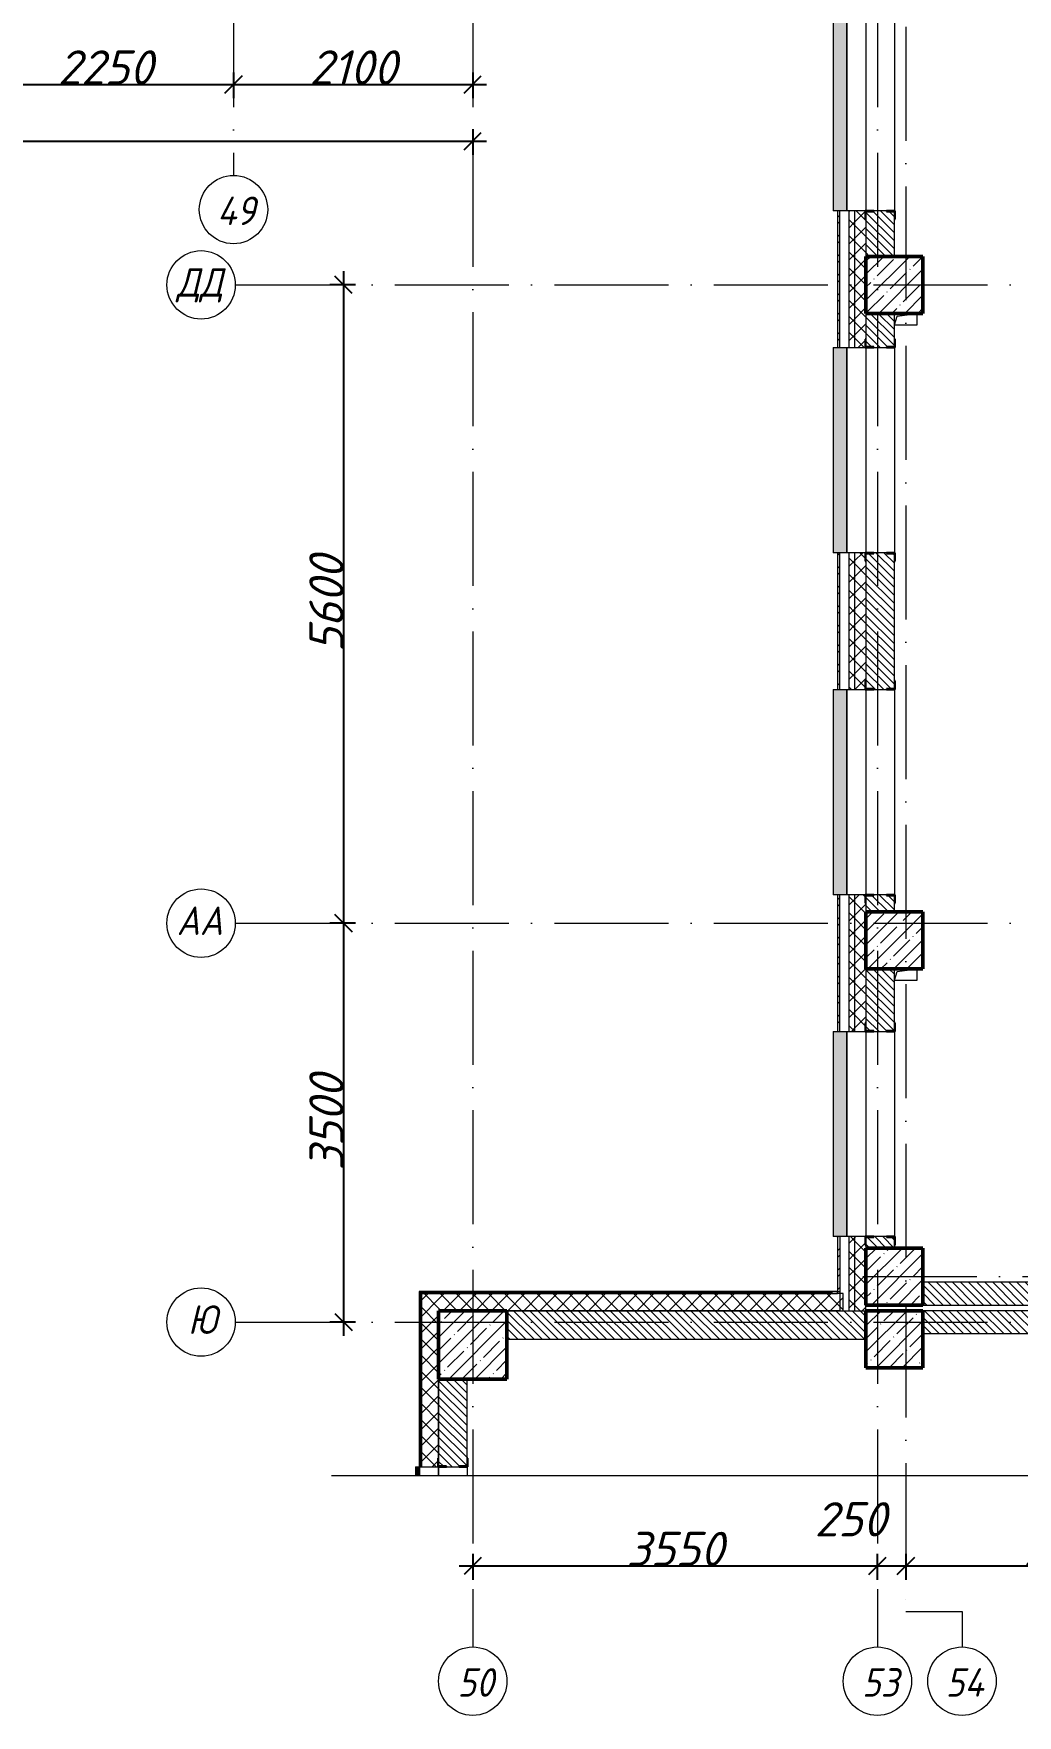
# Model space of a CAD drawing. Header units: millimetres. Extents: x -537608 to 253996, y -217170 to 186033.
# Drawn here: x -117452 to -108819, y -5995 to 8759 of the extents above; entities that cross this region are included whole.
import ezdxf

# ---------------------------------------------------------------- set-up
doc = ezdxf.new("R2010")
doc.units = ezdxf.units.MM
doc.linetypes.add('50_200_ШТРИХ_1Т_ш5_п1_п1_', pattern=[1400, 1000, -200, 0, -200])
for name, color, linetype, lineweight in [('A-____-____-DIMS', 7, 'Continuous', 9), ('A-DETL-GENF-OTLN', 7, 'Continuous', 9), ('A-GENM-____-MCUT', 7, 'Continuous', 25), ('A-GENM-____-OTLN', 7, 'Continuous', 9), ('A-GENM-____-OTLN-1', 7, 'Continuous', 25), ('A-GLAZ-____-OTLN', 7, 'Continuous', 9), ('A-WALL-____-MCUT', 7, 'Continuous', 13), ('A-WALL-____-MCUT-1', 7, 'Continuous', 9), ('A-WALL-____-OTLN', 7, 'Continuous', 9), ('A-WALL-____-PATT-1', 7, 'Continuous', 9), ('A-WALL-FNSH-MCUT-1', 7, 'Continuous', 9), ('S-COLS-____-MCUT', 7, 'Continuous', 50), ('S-COLS-____-OTLN', 7, 'Continuous', 9), ('S-GRID-____-IDEN', 7, 'Continuous', 9), ('S-GRID-____-OTLN', 7, 'Continuous', 9), ('S-GRID-____-OTLN-1', 7, '50_200_ШТРИХ_1Т_ш5_п1_п1_', 9)]:
    doc.layers.add(name, color=color, linetype=linetype, lineweight=lineweight)
doc.layers.add('A-GLAZ-____-OTLN-1', color=7, linetype='Continuous', lineweight=9, true_color=0xc0c0c0)
doc.styles.add('ISOCPEUR_I', font='isocpeui.ttf', dxfattribs={"height": 300})
doc.styles.add('ISOCPEUR_I_9', font='isocpeui.ttf', dxfattribs={"width": 0.9, "height": 250})
doc.dimstyles.new('ISO-2_5_0_9К_БОЛЬШОЙ_ОСИ', dxfattribs={"dimscale": 304.8, "dimtxt": 248.995294, "dimasz": 0.492126, "dimexe": 0.393701, "dimexo": 0, "dimgap": 0, "dimtad": 1, "dimdec": 0, "dimzin": 0, "dimdsep": 46, "dimtxsty": 'ISOCPEUR_I', "dimblk1": 'OBLIQUE', "dimblk2": 'OBLIQUE', "dimsah": 1, "dimcen": 0.09, "dimdle": 0.393701, "dimazin": 0, "dimtfac": 1, "dimtdec": 4, "dimtix": 1, "dimtmove": 0, "dimatfit": 3, "dimfxl": 1, "dimtvp": 1, "dimtolj": 1, "dimtzin": 0, "dimarcsym": 2})
doc.dimstyles.new('ISO-2_5_0_9К_БОЛЬШОЙ_ОСИ_1', dxfattribs={"dimscale": 304.8, "dimtxt": 248.995294, "dimasz": 0.492126, "dimexe": 0.393701, "dimexo": 0, "dimgap": 0, "dimtad": 1, "dimdec": 0, "dimzin": 0, "dimdsep": 46, "dimtxsty": 'ISOCPEUR_I', "dimblk1": 'OBLIQUE', "dimblk2": 'OBLIQUE', "dimsah": 1, "dimcen": 0.09, "dimdle": 0.393701, "dimazin": 0, "dimtfac": 1, "dimtdec": 4, "dimtix": 1, "dimtmove": 1, "dimatfit": 3, "dimfxl": 1, "dimtvp": 1, "dimtolj": 1, "dimtzin": 0, "dimarcsym": 2})
pattern_1 = [(135, (-184647.673, -45376.493), (-35.35534, -35.35534), [])]
pattern_2 = [(45, (-184647.67, -45376.49), (-70.71068, 70.71068), []), (135, (-184647.67, -45376.49), (-70.71068, -70.71068), [])]

# ---------------------------------------------------------------- blocks, each defined once
blk = doc.blocks.new('BSC_Колонна _Прямоугольная - 600х600-25984397-АР1_План отверстий 2 этажа в осях 1-64_Ю-ЯЯ')
at = {"layer": 'S-COLS-____-OTLN'}
h = blk.add_hatch(dxfattribs=at)
h.set_pattern_fill('FP_41', color=256, style=0, pattern_type=2)
h.set_pattern_definition([(45, (-71050, -42631.04), (-114.04925, 114.04925), []), (45, (-70935.95, -42631.04), (-114.04925, 114.04925), [201.613, -40.323, 3.353, -36.97])])
h.paths.add_polyline_path([(-300, -300), (300, -300), (300, 300), (-300, 300)], flags=0)
at = {"layer": 'S-COLS-____-MCUT'}
for p, q in [((300, 300), (-300, 300)), ((-300, 300), (-300, -300)), ((300, -300), (300, 300)), ((-300, -300), (300, -300))]:
    blk.add_line(p, q, dxfattribs=at)
blk = doc.blocks.new('BSC_Колонна _Прямоугольная - 500х500-V38-АР1_План отверстий 2 этажа в осях 1-64_Ю-ЯЯ')
at = {"layer": 'S-COLS-____-OTLN'}
h = blk.add_hatch(dxfattribs=at)
h.set_pattern_fill('FP_48', color=256, style=0, pattern_type=2)
h.set_pattern_definition([(315, (-51931.04, 74750), (114.04925, 114.04925), []), (315, (-51931.04, 74635.95), (114.04925, 114.04925), [201.613, -40.323, 3.353, -36.97])])
h.paths.add_polyline_path([(-250, 250), (-250, -250), (250, -250), (250, 250)], flags=0)
at = {"layer": 'S-COLS-____-MCUT'}
for p, q in [((250, 250), (-250, 250)), ((-250, 250), (-250, -250)), ((250, -250), (250, 250)), ((-250, -250), (250, -250))]:
    blk.add_line(p, q, dxfattribs=at)
blk = doc.blocks.new('BSC_Колонна _Прямоугольная - 500х500-V55-АР1_План отверстий 2 этажа в осях 1-64_Ю-ЯЯ')
at = {"layer": 'S-COLS-____-OTLN'}
h = blk.add_hatch(dxfattribs=at)
h.set_pattern_fill('FP_65', color=256, style=0, pattern_type=2)
h.set_pattern_definition([(45, (-74750, -43231.04), (-114.04925, 114.04925), []), (45, (-74635.95, -43231.04), (-114.04925, 114.04925), [201.613, -40.323, 3.353, -36.97])])
h.paths.add_polyline_path([(-250, -250), (250, -250), (250, 250), (-250, 250)], flags=0)
at = {"layer": 'S-COLS-____-MCUT'}
for p, q in [((250, 250), (-250, 250)), ((-250, 250), (-250, -250)), ((250, -250), (250, 250)), ((-250, -250), (250, -250))]:
    blk.add_line(p, q, dxfattribs=at)
blk = doc.blocks.new('BSC_Колонна _Прямоугольная - 500х500-V113-АР1_План отверстий 2 этажа в осях 1-64_Ю-ЯЯ')
at = {"layer": 'S-COLS-____-OTLN'}
h = blk.add_hatch(dxfattribs=at)
h.set_pattern_fill('FP_126', color=256, style=0, pattern_type=2)
h.set_pattern_definition([(315, (-46181.04, 74750), (114.04925, 114.04925), []), (315, (-46181.04, 74635.95), (114.04925, 114.04925), [201.613, -40.323, 3.353, -36.97])])
h.paths.add_polyline_path([(-250, 250), (-250, -250), (250, -250), (250, 250)], flags=0)
at = {"layer": 'S-COLS-____-MCUT'}
for p, q in [((250, 250), (-250, 250)), ((-250, 250), (-250, -250)), ((250, -250), (250, 250)), ((-250, -250), (250, -250))]:
    blk.add_line(p, q, dxfattribs=at)
blk = doc.blocks.new('BSC_Колонна _Прямоугольная - 500х500-V120-АР1_План отверстий 2 этажа в осях 1-64_Ю-ЯЯ')
at = {"layer": 'S-COLS-____-OTLN'}
h = blk.add_hatch(dxfattribs=at)
h.set_pattern_fill('FP_133', color=256, style=0, pattern_type=2)
h.set_pattern_definition([(45, (-74750, -42681.04), (-114.04925, 114.04925), []), (45, (-74635.95, -42681.04), (-114.04925, 114.04925), [201.613, -40.323, 3.353, -36.97])])
h.paths.add_polyline_path([(-250, -250), (250, -250), (250, 250), (-250, 250), (-250, 14)], flags=0)
at = {"layer": 'S-COLS-____-MCUT'}
for p, q in [((250, 250), (-250, 250)), ((-250, 250), (-250, -250)), ((250, -250), (250, 250)), ((-250, -250), (250, -250))]:
    blk.add_line(p, q, dxfattribs=at)
blk = doc.blocks.new('Фахверк_СКБ_Уголок - 250_2700-27497298-АР1_План отверстий 2 этажа в осях 1-64_Ю-ЯЯ')
at = {"layer": 'A-GENM-____-MCUT'}
for p, q in [((200, 181), (125, 181)), ((125, 181), (125, 106)), ((131, 106), (131, 175)), ((131, 175), (200, 175)), ((200, 175), (200, 181)), ((125, 106), (131, 106)), ((131, -6), (125, -6)), ((125, -6), (125, -81)), ((125, -81), (200, -81)), ((131, -75), (131, -6)), ((200, -75), (131, -75)), ((200, -81), (200, -75))]:
    blk.add_line(p, q, dxfattribs=at)
blk = doc.blocks.new('Фахверк_СКБ_Уголок - 250_2700_1-27501432-АР1_План отверстий 2 этажа в осях 1-64_Ю-ЯЯ')
at = {"layer": 'A-GENM-____-MCUT'}
for p, q in [((200, 181), (125, 181)), ((125, 181), (125, 106)), ((131, 106), (131, 175)), ((131, 175), (200, 175)), ((200, 175), (200, 181)), ((125, 106), (131, 106)), ((131, -6), (125, -6)), ((125, -6), (125, -81)), ((125, -81), (200, -81)), ((131, -75), (131, -6)), ((200, -75), (131, -75)), ((200, -81), (200, -75))]:
    blk.add_line(p, q, dxfattribs=at)
blk = doc.blocks.new('AR_Отверстие прямоугольное _в плите_ - AR_Отверстие прямоугольное _в плите_-V164-АР1_План отверстий 2 этажа в осях 1-64_Ю-ЯЯ')
at = {"layer": 'A-GENM-____-OTLN'}
for p, q in [((-100, -50), (-75, 25)), ((-75, 25), (100, 50)), ((100, -50), (100, 50)), ((-100, -50), (100, -50))]:
    blk.add_line(p, q, dxfattribs=at)
blk = doc.blocks.new('Отлив_СКБ - Отлив витража_120_НВФ-31885689-АР1_План отверстий 2 этажа в осях 1-64_Ю-ЯЯ')
at = {"layer": 'A-GLAZ-____-OTLN-1'}
for points in [[(1800, 2), (1800, 120), (0, 120), (0, 2), (737, 2)], [(1800, 0), (1800, 2), (0, 2), (0, 0), (737, 0)]]:
    blk.add_hatch(color=256, dxfattribs=at).paths.add_polyline_path(points, flags=0)
at = {"layer": 'A-GLAZ-____-OTLN'}
for p, q in [((0, 83), (0, 120)), ((1800, 120), (0, 120)), ((0, 2), (1800, 2)), ((1800, 120), (1800, 83)), ((1800, 0), (0, 0))]:
    blk.add_line(p, q, dxfattribs=at)
blk = doc.blocks.new('Отлив_СКБ - Отлив витража_СФТК-31883956-АР1_План отверстий 2 этажа в осях 1-64_Ю-ЯЯ')
at = {"layer": 'A-GLAZ-____-OTLN-1'}
for points in [[(1620, 3), (1620, 2), (1700, 3), (1700, 37), (1620, 37)], [(1620, 0), (1700, 0), (1700, 2), (1620, 2)]]:
    blk.add_hatch(color=256, dxfattribs=at).paths.add_polyline_path(points, flags=0)
at = {"layer": 'A-GLAZ-____-OTLN'}
for p, q in [((1700, 37), (1620, 37)), ((1620, 2), (1700, 2)), ((1700, 37), (1700, 3)), ((1700, 0), (1620, 0))]:
    blk.add_line(p, q, dxfattribs=at)
blk = doc.blocks.new('Стены 10 - Стены 4-31628020-АР1_План отверстий 2 этажа в осях 1-64_Ю-ЯЯ')
at = {"layer": 'A-WALL-____-MCUT'}
for p, q in [((23850, 9731), (23800, 9731)), ((23800, 9731), (23800, 9711)), ((23800, 9711), (23850, 9711)), ((23850, 9711), (23850, 9731))]:
    blk.add_line(p, q, dxfattribs=at)
blk = doc.blocks.new('DET_L_Линия разрыва - М100-27489994-АР1_План отверстий 2 этажа в осях 1-64_Ю-ЯЯ')
at = {"layer": 'A-DETL-GENF-OTLN'}
blk.add_line((15850, 0), (0, 0), dxfattribs=at)
blk = doc.blocks.new('Ось сетки - Круг_Ø6_00__ISO-2_5_0_9K_-25732049-АР1_План отверстий 2 этажа в осях 1-64_Ю-ЯЯ')
at = {"layer": 'S-GRID-____-IDEN'}
blk.add_circle((0, 0), 3, dxfattribs=at)
blk = doc.blocks.new('_Oblique')
at = {"color": 0, "linetype": 'ByBlock', "lineweight": -2}
blk.add_line((-0.5, -0.5), (0.5, 0.5), dxfattribs=at)
blk = doc.blocks.new('*D2237')
at = {"layer": 'A-____-____-DIMS', "color": 0, "lineweight": -2, "transparency": 16777216}
for p, q in [((-117948, 8418), (-117948, 8192)), ((-115698, 8418), (-115698, 8192)), ((-118068, 8312), (-115578, 8312))]:
    blk.add_line(p, q, dxfattribs=at)
at = {"layer": 'Defpoints', "color": 0, "transparency": 16777216}
for p in [(-117948, 8418), (-115698, 8418), (-115698, 8312)]:
    blk.add_point(p, dxfattribs=at)
at = {"layer": 'A-____-____-DIMS', "color": 0, "lineweight": -2, "transparency": 16777216, "xscale": 150, "yscale": 150, "zscale": 150, "rotation": 180}
blk.add_blockref('_Oblique', (-117948, 8312), dxfattribs=at)
at = {"layer": 'A-____-____-DIMS', "color": 0, "lineweight": -2, "transparency": 16777216, "xscale": 150, "yscale": 150, "zscale": 150}
blk.add_blockref('_Oblique', (-115698, 8312), dxfattribs=at)
at = {"layer": 'A-____-____-DIMS', "color": 0, "transparency": 16777216, "insert": (-116823, 8462), "char_height": 300, "width": 758.48, "attachment_point": 5, "style": 'ISOCPEUR_I'}
blk.add_mtext('\\A1;2250', dxfattribs=at)
blk = doc.blocks.new('*D2238')
at = {"layer": 'A-____-____-DIMS', "color": 0, "lineweight": -2, "transparency": 16777216}
for p, q in [((-115698, 8418), (-115698, 8192)), ((-113598, 8418), (-113598, 8192)), ((-115818, 8312), (-113478, 8312))]:
    blk.add_line(p, q, dxfattribs=at)
at = {"layer": 'Defpoints', "color": 0, "transparency": 16777216}
for p in [(-115698, 8418), (-113598, 8418), (-113598, 8312)]:
    blk.add_point(p, dxfattribs=at)
at = {"layer": 'A-____-____-DIMS', "color": 0, "lineweight": -2, "transparency": 16777216, "xscale": 150, "yscale": 150, "zscale": 150, "rotation": 180}
blk.add_blockref('_Oblique', (-115698, 8312), dxfattribs=at)
at = {"layer": 'A-____-____-DIMS', "color": 0, "lineweight": -2, "transparency": 16777216, "xscale": 150, "yscale": 150, "zscale": 150}
blk.add_blockref('_Oblique', (-113598, 8312), dxfattribs=at)
at = {"layer": 'A-____-____-DIMS', "color": 0, "transparency": 16777216, "insert": (-114648, 8462), "char_height": 300, "width": 701.02, "attachment_point": 5, "style": 'ISOCPEUR_I'}
blk.add_mtext('\\A1;2100', dxfattribs=at)
blk = doc.blocks.new('*D2215')
at = {"layer": 'A-____-____-DIMS', "color": 0, "lineweight": -2, "transparency": 16777216}
for p, q in [((-186998, 7921), (-186998, 7695)), ((-113598, 7921), (-113598, 7695)), ((-187118, 7815), (-113478, 7815))]:
    blk.add_line(p, q, dxfattribs=at)
at = {"layer": 'Defpoints', "color": 0, "transparency": 16777216}
for p in [(-186998, 7921), (-113598, 7921), (-113598, 7815)]:
    blk.add_point(p, dxfattribs=at)
at = {"layer": 'A-____-____-DIMS', "color": 0, "lineweight": -2, "transparency": 16777216, "xscale": 150, "yscale": 150, "zscale": 150, "rotation": 180}
blk.add_blockref('_Oblique', (-186998, 7815), dxfattribs=at)
at = {"layer": 'A-____-____-DIMS', "color": 0, "lineweight": -2, "transparency": 16777216, "xscale": 150, "yscale": 150, "zscale": 150}
blk.add_blockref('_Oblique', (-113598, 7815), dxfattribs=at)
at = {"layer": 'A-____-____-DIMS', "color": 0, "transparency": 16777216, "insert": (-150298, 7967), "char_height": 300, "width": 971.08, "attachment_point": 5, "style": 'ISOCPEUR_I'}
blk.add_mtext('\\A1;73400', dxfattribs=at)
blk = doc.blocks.new('*D2307')
at = {"layer": 'A-____-____-DIMS', "color": 0, "lineweight": -2, "transparency": 16777216}
for p, q in [((-114732, 6675), (-114732, 835)), ((-114626, 6555), (-114852, 6555)), ((-114626, 955), (-114852, 955))]:
    blk.add_line(p, q, dxfattribs=at)
at = {"layer": 'Defpoints', "color": 0, "transparency": 16777216}
for p in [(-114626, 6555), (-114732, 955), (-114626, 955)]:
    blk.add_point(p, dxfattribs=at)
at = {"layer": 'A-____-____-DIMS', "color": 0, "lineweight": -2, "transparency": 16777216, "xscale": 150, "yscale": 150, "zscale": 150}
for p, rotation in [((-114732, 6555), 90), ((-114732, 955), 270)]:
    blk.add_blockref('_Oblique', p, dxfattribs=dict(at, rotation=rotation))
at = {"layer": 'A-____-____-DIMS', "color": 0, "transparency": 16777216, "insert": (-114882, 3755), "char_height": 300, "width": 758.48, "attachment_point": 5, "rotation": 90, "style": 'ISOCPEUR_I'}
blk.add_mtext('\\A1;5600', dxfattribs=at)
blk = doc.blocks.new('*D2308')
at = {"layer": 'A-____-____-DIMS', "color": 0, "lineweight": -2, "transparency": 16777216}
for p, q in [((-114732, 1075), (-114732, -2665)), ((-114626, 955), (-114852, 955)), ((-114626, -2545), (-114852, -2545))]:
    blk.add_line(p, q, dxfattribs=at)
at = {"layer": 'Defpoints', "color": 0, "transparency": 16777216}
for p in [(-114626, 955), (-114732, -2545), (-114626, -2545)]:
    blk.add_point(p, dxfattribs=at)
at = {"layer": 'A-____-____-DIMS', "color": 0, "lineweight": -2, "transparency": 16777216, "xscale": 150, "yscale": 150, "zscale": 150}
for p, rotation in [((-114732, 955), 90), ((-114732, -2545), 270)]:
    blk.add_blockref('_Oblique', p, dxfattribs=dict(at, rotation=rotation))
at = {"layer": 'A-____-____-DIMS', "color": 0, "transparency": 16777216, "insert": (-114882, -795), "char_height": 300, "width": 758.48, "attachment_point": 5, "rotation": 90, "style": 'ISOCPEUR_I'}
blk.add_mtext('\\A1;3500', dxfattribs=at)
blk = doc.blocks.new('*D2309')
at = {"layer": 'A-____-____-DIMS', "color": 0, "lineweight": -2, "transparency": 16777216}
for p, q in [((-113718, -4685), (-109928, -4685)), ((-113598, -4579), (-113598, -4805)), ((-110048, -4579), (-110048, -4805))]:
    blk.add_line(p, q, dxfattribs=at)
at = {"layer": 'Defpoints', "color": 0, "transparency": 16777216}
for p in [(-113598, -4579), (-110048, -4579), (-110048, -4685)]:
    blk.add_point(p, dxfattribs=at)
at = {"layer": 'A-____-____-DIMS', "color": 0, "lineweight": -2, "transparency": 16777216, "xscale": 150, "yscale": 150, "zscale": 150, "rotation": 180}
blk.add_blockref('_Oblique', (-113598, -4685), dxfattribs=at)
at = {"layer": 'A-____-____-DIMS', "color": 0, "lineweight": -2, "transparency": 16777216, "xscale": 150, "yscale": 150, "zscale": 150}
blk.add_blockref('_Oblique', (-110048, -4685), dxfattribs=at)
at = {"layer": 'A-____-____-DIMS', "color": 0, "transparency": 16777216, "insert": (-111823, -4535), "char_height": 300, "width": 758.48, "attachment_point": 5, "style": 'ISOCPEUR_I'}
blk.add_mtext('\\A1;3550', dxfattribs=at)
blk = doc.blocks.new('*D2310')
at = {"layer": 'A-____-____-DIMS', "color": 0, "lineweight": -2, "transparency": 16777216}
for p, q in [((-110168, -4685), (-109678, -4685)), ((-110048, -4579), (-110048, -4805)), ((-109798, -4579), (-109798, -4805))]:
    blk.add_line(p, q, dxfattribs=at)
at = {"layer": 'Defpoints', "color": 0, "transparency": 16777216}
for p in [(-110048, -4579), (-109798, -4579), (-109798, -4685)]:
    blk.add_point(p, dxfattribs=at)
at = {"layer": 'A-____-____-DIMS', "color": 0, "lineweight": -2, "transparency": 16777216, "xscale": 150, "yscale": 150, "zscale": 150, "rotation": 180}
blk.add_blockref('_Oblique', (-110048, -4685), dxfattribs=at)
at = {"layer": 'A-____-____-DIMS', "color": 0, "lineweight": -2, "transparency": 16777216, "xscale": 150, "yscale": 150, "zscale": 150}
blk.add_blockref('_Oblique', (-109798, -4685), dxfattribs=at)
at = {"layer": 'A-____-____-DIMS', "color": 0, "transparency": 16777216, "insert": (-110598, -4125), "char_height": 300, "width": 568.86, "attachment_point": 1, "line_spacing_factor": 1.149209, "style": 'ISOCPEUR_I'}
blk.add_mtext('\\A1;250', dxfattribs=at)
blk = doc.blocks.new('*D2311')
at = {"layer": 'A-____-____-DIMS', "color": 0, "lineweight": -2, "transparency": 16777216}
for p, q in [((-109918, -4685), (-106778, -4685)), ((-109798, -4579), (-109798, -4805)), ((-106898, -4579), (-106898, -4805))]:
    blk.add_line(p, q, dxfattribs=at)
at = {"layer": 'Defpoints', "color": 0, "transparency": 16777216}
for p in [(-109798, -4579), (-106898, -4579), (-106898, -4685)]:
    blk.add_point(p, dxfattribs=at)
at = {"layer": 'A-____-____-DIMS', "color": 0, "lineweight": -2, "transparency": 16777216, "xscale": 150, "yscale": 150, "zscale": 150, "rotation": 180}
blk.add_blockref('_Oblique', (-109798, -4685), dxfattribs=at)
at = {"layer": 'A-____-____-DIMS', "color": 0, "lineweight": -2, "transparency": 16777216, "xscale": 150, "yscale": 150, "zscale": 150}
blk.add_blockref('_Oblique', (-106898, -4685), dxfattribs=at)
at = {"layer": 'A-____-____-DIMS', "color": 0, "transparency": 16777216, "insert": (-108348, -4535), "char_height": 300, "width": 758.48, "attachment_point": 5, "style": 'ISOCPEUR_I'}
blk.add_mtext('\\A1;2900', dxfattribs=at)

msp = doc.modelspace()

# ---------------------------------------------------------------- hatches: boundary and pattern name
at = {"layer": 'A-WALL-____-PATT-1'}
h = msp.add_hatch(dxfattribs=at)
h.set_pattern_fill('FP_1', color=256, style=0, pattern_type=2)
h.set_pattern_definition(pattern_2)
h.paths.add_polyline_path([(-110247.6725, -2445.4515), (-110247.6725, -1795.4515), (-110297.6725, -1795.4515), (-110297.6725, -2445.4515)], flags=0)
h.paths.add_polyline_path([(-110297.6725, 4.5485), (-110247.6725, 4.5485), (-110247.6725, 1204.5485), (-110297.6725, 1204.5485), (-110297.6725, 547.2119)], flags=0)
h.paths.add_polyline_path([(-110247.6725, 3004.5485), (-110247.6725, 4204.5485), (-110297.6725, 4204.5485), (-110297.6725, 3004.5485)], flags=0)
h.paths.add_polyline_path([(-110247.6725, 6004.5485), (-110247.6725, 7204.5485), (-110297.6725, 7204.5485), (-110297.6725, 6004.5485)], flags=0)
h.paths.add_polyline_path([(-110247.6725, 9004.5485), (-110247.6725, 9804.5485), (-110297.6725, 9804.5485), (-110297.6725, 9004.5485)], flags=0)
h = msp.add_hatch(dxfattribs=at)
h.set_pattern_fill('FP_1', color=256, style=0, pattern_type=2)
h.set_pattern_definition(pattern_2)
h.paths.add_polyline_path([(-110247.6725, -2445.4515), (-110147.6725, -2445.4515), (-110147.6725, -1870.4515), (-110153.6725, -1870.4515), (-110153.6725, -1795.4515), (-110247.6725, -1795.4515), (-110247.6725, -2395.4515)], flags=0)
h.paths.add_polyline_path([(-110247.6725, 4.5485), (-110153.6725, 4.5485), (-110153.6725, 79.5485), (-110147.6725, 79.5485), (-110147.6725, 1129.5485), (-110153.6725, 1129.5485), (-110153.6725, 1204.5485), (-110247.6725, 1204.5485), (-110247.6725, 79.5485)], flags=0)
h.paths.add_polyline_path([(-110153.6725, 3004.5485), (-110153.6725, 3079.5485), (-110147.6725, 3079.5485), (-110147.6725, 4129.5485), (-110153.6725, 4129.5485), (-110153.6725, 4204.5485), (-110247.6725, 4204.5485), (-110247.6725, 3004.5485)], flags=0)
h.paths.add_polyline_path([(-110153.6725, 6004.5485), (-110153.6725, 6079.5485), (-110147.6725, 6079.5485), (-110147.6725, 7129.5485), (-110153.6725, 7129.5485), (-110153.6725, 7204.5485), (-110247.6725, 7204.5485), (-110247.6725, 6004.5485)], flags=0)
h.paths.add_polyline_path([(-110247.6725, 9004.5485), (-110153.6725, 9004.5485), (-110153.6725, 9079.5485), (-110147.6725, 9079.5485), (-110147.6725, 9804.5485), (-110247.6725, 9804.5485), (-110247.6725, 9079.5485)], flags=0)
h = msp.add_hatch(dxfattribs=at)
h.set_pattern_fill('FP_3', color=256, style=0, pattern_type=2)
h.set_pattern_definition([(45, (-184647.67, -45376.49), (-85.53659, 85.53659), []), (45, (-184590.65, -45376.49), (-85.53659, 85.53659), [])])
h.paths.add_polyline_path([(-110397.6725, -2275.4515), (-110377.6725, -2275.4515), (-110377.6725, -1795.4515), (-110397.6725, -1795.4515), (-110397.6725, -1874.4066)], flags=0)
h.paths.add_polyline_path([(-110397.6725, 4.5485), (-110377.6725, 4.5485), (-110377.6725, 1204.5485), (-110397.6725, 1204.5485), (-110397.6725, 547.2119)], flags=0)
h.paths.add_polyline_path([(-110397.6725, 3004.5485), (-110377.6725, 3004.5485), (-110377.6725, 4204.5485), (-110397.6725, 4204.5485), (-110397.6725, 3776.0366)], flags=0)
h.paths.add_polyline_path([(-110397.6725, 6004.5485), (-110377.6725, 6004.5485), (-110377.6725, 7204.5485), (-110397.6725, 7204.5485), (-110397.6725, 6197.6551)], flags=0)
h.paths.add_polyline_path([(-110377.6725, 9004.5485), (-110377.6725, 9564.5485), (-110397.6725, 9564.5485), (-110397.6725, 9004.5485)], flags=0)
h = msp.add_hatch(dxfattribs=at)
h.set_pattern_fill('FP_6', color=256, style=0, pattern_type=2)
h.set_pattern_definition(pattern_1)
h.paths.add_polyline_path([(-109897.6725, 6804.5485), (-109897.6725, 7198.5485), (-109966.6725, 7198.5485), (-109966.6725, 7204.5485), (-110078.6725, 7204.5485), (-110078.6725, 7198.5485), (-110147.6725, 7198.5485), (-110147.6725, 6804.5485)], flags=0)
h.paths.add_polyline_path([(-110078.6725, 9004.5485), (-109966.6725, 9004.5485), (-109966.6725, 9010.5485), (-109897.6725, 9010.5485), (-109897.6725, 9254.5485), (-110147.6725, 9254.5485), (-110147.6725, 9010.5485), (-110078.6725, 9010.5485)], flags=0)
h = msp.add_hatch(dxfattribs=at)
h.set_pattern_fill('FP_6', color=256, style=0, pattern_type=2)
h.set_pattern_definition(pattern_1)
h.paths.add_polyline_path([(-109966.6725, 1054.5485), (-109897.6725, 1054.5485), (-109897.6725, 1198.5485), (-109966.6725, 1198.5485), (-109966.6725, 1204.5485), (-110078.6725, 1204.5485), (-110078.6725, 1198.5485), (-110147.6725, 1198.5485), (-110147.6725, 1054.5485), (-110078.6725, 1054.5485)], flags=0)
h.paths.add_polyline_path([(-109966.6725, 3004.5485), (-109966.6725, 3010.5485), (-109897.6725, 3010.5485), (-109897.6725, 4198.5485), (-109966.6725, 4198.5485), (-109966.6725, 4204.5485), (-110078.6725, 4204.5485), (-110078.6725, 4198.5485), (-110147.6725, 4198.5485), (-110147.6725, 3010.5485), (-110078.6725, 3010.5485), (-110078.6725, 3004.5485)], flags=0)
h.paths.add_polyline_path([(-109966.6725, 6004.5485), (-109966.6725, 6010.5485), (-109897.6725, 6010.5485), (-109897.6725, 6304.5485), (-110147.6725, 6304.5485), (-110147.6725, 6010.5485), (-110078.6725, 6010.5485), (-110078.6725, 6004.5485)], flags=0)
h = msp.add_hatch(dxfattribs=at)
h.set_pattern_fill('FP_6', color=256, style=0, pattern_type=2)
h.set_pattern_definition(pattern_1)
h.paths.add_polyline_path([(-109897.6725, -1895.4515), (-109897.6725, -1801.4515), (-109966.6725, -1801.4515), (-109966.6725, -1795.4515), (-110078.6725, -1795.4515), (-110078.6725, -1801.4515), (-110147.6725, -1801.4515), (-110147.6725, -1895.4515)], flags=0)
h.paths.add_polyline_path([(-109966.6725, 4.5485), (-109966.6725, 10.5485), (-109897.6725, 10.5485), (-109897.6725, 554.5485), (-110147.6725, 554.5485), (-110147.6725, 10.5485), (-110078.6725, 10.5485), (-110078.6725, 4.5485)], flags=0)
h = msp.add_hatch(dxfattribs=at)
h.set_pattern_fill('FP_6', color=256, style=0, pattern_type=2)
h.set_pattern_definition(pattern_1)
h.paths.add_polyline_path([(-107147.6725, -2395.4515), (-107147.6725, -2195.4515), (-109647.6725, -2195.4515), (-109647.6725, -2395.4515), (-108660.3249, -2395.4515)], flags=0)
h = msp.add_hatch(dxfattribs=at)
h.set_pattern_fill('FP_1', color=256, style=0, pattern_type=2)
h.set_pattern_definition(pattern_2)
h.paths.add_polyline_path([(-113962.8269, -3815.4515), (-113903.6725, -3815.4515), (-113903.6725, -3740.4515), (-113897.6725, -3740.4515), (-113897.6725, -2295.4515), (-114047.6725, -2295.4515), (-114047.6725, -3815.4515)], flags=0)
h = msp.add_hatch(dxfattribs=at)
h.set_pattern_fill('FP_1', color=256, style=0, pattern_type=2)
h.set_pattern_definition(pattern_2)
h.paths.add_polyline_path([(-110347.6725, -2445.4515), (-110347.6725, -2295.4515), (-113897.6725, -2295.4515), (-113897.6725, -2445.4515), (-110427.8256, -2445.4515)], flags=0)
h = msp.add_hatch(dxfattribs=at)
h.set_pattern_fill('FP_6', color=256, style=0, pattern_type=2)
h.set_pattern_definition(pattern_1)
h.paths.add_polyline_path([(-110427.8256, -2695.4515), (-110147.6725, -2695.4515), (-110147.6725, -2445.4515), (-113297.6725, -2445.4515), (-113297.6725, -2695.4515)], flags=0)
h = msp.add_hatch(dxfattribs=at)
h.set_pattern_fill('FP_6', color=256, style=0, pattern_type=2)
h.set_pattern_definition(pattern_1)
h.paths.add_polyline_path([(-109647.6725, -2645.4515), (-107147.6725, -2645.4515), (-107147.6725, -2445.4515), (-109647.6725, -2445.4515)], flags=0)
h = msp.add_hatch(dxfattribs=at)
h.set_pattern_fill('FP_6', color=256, style=0, pattern_type=2)
h.set_pattern_definition(pattern_1)
h.paths.add_polyline_path([(-113716.6725, -3815.4515), (-113716.6725, -3809.4515), (-113647.6725, -3809.4515), (-113647.6725, -3045.4515), (-113897.6725, -3045.4515), (-113897.6725, -3809.4515), (-113828.6725, -3809.4515), (-113828.6725, -3815.4515)], flags=0)

# ---------------------------------------------------------------- linework, layer by layer
at = {"layer": 'A-WALL-____-MCUT'}
for p, q in [((-110377.6725, 6004.5485), (-110377.6725, 7204.5485)), ((-110153.6725, 7204.5485), (-110377.6725, 7204.5485)), ((-109966.6725, 7204.5485), (-110078.6725, 7204.5485)), ((-109897.6725, 6804.5485), (-109897.6725, 7129.5485)), ((-109897.6725, 6079.5485), (-109897.6725, 6304.5485)), ((-110377.6725, 6004.5485), (-110153.6725, 6004.5485)), ((-110078.6725, 6004.5485), (-109966.6725, 6004.5485)), ((-110377.6725, 3004.5485), (-110377.6725, 4204.5485)), ((-110153.6725, 4204.5485), (-110377.6725, 4204.5485)), ((-109966.6725, 4204.5485), (-110078.6725, 4204.5485)), ((-109897.6725, 3079.5485), (-109897.6725, 4129.5485)), ((-110377.6725, 3004.5485), (-110153.6725, 3004.5485)), ((-110078.6725, 3004.5485), (-109966.6725, 3004.5485)), ((-110377.6725, 4.5485), (-110377.6725, 1204.5485)), ((-110153.6725, 1204.5485), (-110377.6725, 1204.5485)), ((-109966.6725, 1204.5485), (-110078.6725, 1204.5485)), ((-109897.6725, 1054.5485), (-109897.6725, 1129.5485)), ((-109897.6725, 79.5485), (-109897.6725, 554.5485)), ((-110377.6725, 4.5485), (-110153.6725, 4.5485)), ((-110078.6725, 4.5485), (-109966.6725, 4.5485)), ((-110153.6725, -1795.4515), (-110377.6725, -1795.4515)), ((-110377.6725, -1795.4515), (-110377.6725, -2445.4515)), ((-109966.6725, -1795.4515), (-110078.6725, -1795.4515)), ((-109897.6725, -1895.4515), (-109897.6725, -1870.4515)), ((-107147.6725, -2195.4515), (-109647.6725, -2195.4515)), ((-110377.6725, -2445.4515), (-113297.6725, -2445.4515)), ((-110147.6725, -2445.4515), (-110147.6725, -2395.4515)), ((-109647.6725, -2395.4515), (-107147.6725, -2395.4515)), ((-107147.6725, -2445.4515), (-109647.6725, -2445.4515)), ((-109647.6725, -2645.4515), (-107147.6725, -2645.4515)), ((-113297.6725, -2695.4515), (-110147.6725, -2695.4515)), ((-113897.6725, -3740.4515), (-113897.6725, -3045.4515)), ((-113897.6725, -3045.4515), (-113897.6725, -3740.4515)), ((-113647.6725, -3740.4515), (-113647.6725, -3045.4515)), ((-113828.6725, -3815.4515), (-113716.6725, -3815.4515))]:
    msp.add_line(p, q, dxfattribs=at)
at = {"layer": 'A-WALL-____-MCUT-1'}
for p, q in [((-110297.6725, 7204.5485), (-110297.6725, 6004.5485)), ((-110247.6725, 7204.5485), (-110247.6725, 6004.5485)), ((-110147.6725, 7129.5485), (-110147.6725, 6804.5485)), ((-110147.6725, 6304.5485), (-110147.6725, 6079.5485)), ((-110297.6725, 4204.5485), (-110297.6725, 3004.5485)), ((-110247.6725, 4204.5485), (-110247.6725, 3004.5485)), ((-110147.6725, 4129.5485), (-110147.6725, 3079.5485)), ((-110297.6725, 1204.5485), (-110297.6725, 4.5485)), ((-110247.6725, 1204.5485), (-110247.6725, 4.5485)), ((-110147.6725, 1129.5485), (-110147.6725, 1054.5485)), ((-110147.6725, 554.5485), (-110147.6725, 79.5485)), ((-110297.6725, -1795.4515), (-110297.6725, -2445.4515)), ((-110247.6725, -1795.4515), (-110247.6725, -2445.4515)), ((-110147.6725, -1870.4515), (-110147.6725, -1895.4515)), ((-110447.6725, -2283.4515), (-114059.6725, -2283.4515)), ((-114059.6725, -2283.4515), (-114059.6725, -3815.4515)), ((-110447.6725, -2288.4515), (-114054.6725, -2288.4515)), ((-114054.6725, -2288.4515), (-114054.6725, -3815.4515)), ((-114047.6725, -2295.4515), (-114047.6725, -3815.4515)), ((-110347.6725, -2295.4515), (-110447.6725, -2295.4515)), ((-110347.6725, -2445.4515), (-110347.6725, -2295.4515)), ((-113297.6725, -2445.4515), (-110147.6725, -2445.4515)), ((-114047.6725, -3815.4515), (-113903.6725, -3815.4515))]:
    msp.add_line(p, q, dxfattribs=at)
at = {"layer": 'A-WALL-____-OTLN'}
for p, q in [((-110147.6725, 9004.5485), (-110147.6725, 7204.5485)), ((-109897.6725, 9004.5485), (-109897.6725, 7204.5485)), ((-110147.6725, 6004.5485), (-110147.6725, 4204.5485)), ((-109897.6725, 6004.5485), (-109897.6725, 4204.5485)), ((-110147.6725, 3004.5485), (-110147.6725, 1204.5485)), ((-109897.6725, 3004.5485), (-109897.6725, 1204.5485)), ((-110147.6725, 4.5485), (-110147.6725, -1795.4515)), ((-109897.6725, 4.5485), (-109897.6725, -1795.4515)), ((-113897.6725, -3815.4515), (-113897.6725, -3895.4515)), ((-113897.6725, -3895.4515), (-113897.6725, -3815.4515)), ((-113647.6725, -3815.4515), (-113647.6725, -3895.4515))]:
    msp.add_line(p, q, dxfattribs=at)
at = {"layer": 'A-WALL-FNSH-MCUT-1'}
for p, q in [((-110377.6725, 7204.5485), (-110397.6725, 7204.5485)), ((-110397.6725, 7204.5485), (-110397.6725, 6004.5485)), ((-110397.6725, 6004.5485), (-110377.6725, 6004.5485)), ((-110377.6725, 4204.5485), (-110397.6725, 4204.5485)), ((-110397.6725, 4204.5485), (-110397.6725, 3004.5485)), ((-110397.6725, 3004.5485), (-110377.6725, 3004.5485)), ((-110377.6725, 1204.5485), (-110397.6725, 1204.5485)), ((-110397.6725, 1204.5485), (-110397.6725, 4.5485)), ((-110397.6725, 4.5485), (-110377.6725, 4.5485)), ((-110377.6725, -1795.4515), (-110397.6725, -1795.4515)), ((-110397.6725, -1795.4515), (-110397.6725, -2275.4515)), ((-110447.6725, -2275.4515), (-114067.6725, -2275.4515)), ((-114067.6725, -2275.4515), (-114067.6725, -3815.4515)), ((-114047.6725, -2295.4515), (-110447.6725, -2295.4515)), ((-110447.6725, -2295.4515), (-110447.6725, -2275.4515)), ((-110397.6725, -2275.4515), (-110377.6725, -2275.4515)), ((-114067.6725, -3815.4515), (-114047.6725, -3815.4515))]:
    msp.add_line(p, q, dxfattribs=at)
at = {"layer": 'S-GRID-____-OTLN'}
for p, q in [((-109797.6725, -5085.4941), (-109304.7949, -5085.4941)), ((-109304.7949, -5085.4941), (-109304.7949, -5395.4515))]:
    msp.add_line(p, q, dxfattribs=at)
at = {"layer": 'S-GRID-____-OTLN-1'}
for p, q in [((-115697.6725, 45516.3579), (-115697.6725, 7515.0943)), ((-113597.6725, 45516.3579), (-113597.6725, -5395.4515)), ((-110047.6725, 45516.3579), (-110047.6725, -5395.4515)), ((-109797.6725, 45221.5114), (-109797.6725, -5085.4941)), ((-115681.6392, 6554.5485), (-80573.2659, 6554.5485)), ((-115681.6392, 954.5485), (-94328.8852, 954.5485)), ((-110175.358, -2145.4515), (-80721.2621, -2145.4515)), ((-115681.6392, -2545.4515), (-80573.2659, -2545.4515))]:
    msp.add_line(p, q, dxfattribs=at)

# ---------------------------------------------------------------- block references
at = {"layer": 'A-DETL-GENF-OTLN'}
msp.add_blockref('DET_L_Линия разрыва - М100-27489994-АР1_План отверстий 2 этажа в осях 1-64_Ю-ЯЯ', (-114837.6725, -3895.4515), dxfattribs=at)
at = {"layer": 'A-GENM-____-OTLN'}
for p in [(-109797.6725, 6254.5485), (-109797.6725, 504.5485)]:
    msp.add_blockref('AR_Отверстие прямоугольное _в плите_ - AR_Отверстие прямоугольное _в плите_-V164-АР1_План отверстий 2 этажа в осях 1-64_Ю-ЯЯ', p, dxfattribs=at)
at = {"layer": 'A-GENM-____-OTLN-1'}
for name, p, rotation in [('Фахверк_СКБ_Уголок - 250_2700-27497298-АР1_План отверстий 2 этажа в осях 1-64_Ю-ЯЯ', (-110072.6725, 7329.5485), 269.9999999999999), ('Фахверк_СКБ_Уголок - 250_2700-27497298-АР1_План отверстий 2 этажа в осях 1-64_Ю-ЯЯ', (-109972.6725, 5879.5485), 89.99999999999991), ('Фахверк_СКБ_Уголок - 250_2700-27497298-АР1_План отверстий 2 этажа в осях 1-64_Ю-ЯЯ', (-110072.6725, 4329.5485), 269.9999999999999), ('Фахверк_СКБ_Уголок - 250_2700-27497298-АР1_План отверстий 2 этажа в осях 1-64_Ю-ЯЯ', (-109972.6725, 2879.5485), 89.99999999999991), ('Фахверк_СКБ_Уголок - 250_2700_1-27501432-АР1_План отверстий 2 этажа в осях 1-64_Ю-ЯЯ', (-110072.6725, 1329.5485), 269.9999999999999), ('Фахверк_СКБ_Уголок - 250_2700-27497298-АР1_План отверстий 2 этажа в осях 1-64_Ю-ЯЯ', (-109972.6725, -120.4515), 89.99999999999991), ('Фахверк_СКБ_Уголок - 250_2700_1-27501432-АР1_План отверстий 2 этажа в осях 1-64_Ю-ЯЯ', (-110072.6725, -1670.4515), 269.9999999999999), ('Фахверк_СКБ_Уголок - 250_2700-27497298-АР1_План отверстий 2 этажа в осях 1-64_Ю-ЯЯ', (-113722.6725, -3940.4515), 89.99999999999991)]:
    msp.add_blockref(name, p, dxfattribs=dict(at, rotation=rotation))
at = {"layer": 'A-GLAZ-____-OTLN', "rotation": 90}
for name, p in [('Отлив_СКБ - Отлив витража_120_НВФ-31885689-АР1_План отверстий 2 этажа в осях 1-64_Ю-ЯЯ', (-110314.6725, 7204.5485)), ('Отлив_СКБ - Отлив витража_120_НВФ-31885689-АР1_План отверстий 2 этажа в осях 1-64_Ю-ЯЯ', (-110314.6725, 4204.5485)), ('Отлив_СКБ - Отлив витража_120_НВФ-31885689-АР1_План отверстий 2 этажа в осях 1-64_Ю-ЯЯ', (-110314.6725, 1204.5485)), ('Отлив_СКБ - Отлив витража_120_НВФ-31885689-АР1_План отверстий 2 этажа в осях 1-64_Ю-ЯЯ', (-110314.6725, -1795.4515)), ('Отлив_СКБ - Отлив витража_СФТК-31883956-АР1_План отверстий 2 этажа в осях 1-64_Ю-ЯЯ', (-114064.6725, -5515.4515))]:
    msp.add_blockref(name, p, dxfattribs=at)
at = {"layer": 'A-WALL-____-OTLN'}
msp.add_blockref('Стены 10 - Стены 4-31628020-АР1_План отверстий 2 этажа в осях 1-64_Ю-ЯЯ', (-134247.6725, -12006.4934), dxfattribs=at)
at = {"layer": 'S-COLS-____-OTLN', "rotation": 89.9999999999999}
for name, p in [('BSC_Колонна _Прямоугольная - 500х500-V38-АР1_План отверстий 2 этажа в осях 1-64_Ю-ЯЯ', (-109897.6725, 6554.5485)), ('BSC_Колонна _Прямоугольная - 500х500-V113-АР1_План отверстий 2 этажа в осях 1-64_Ю-ЯЯ', (-109897.6725, 804.5485))]:
    msp.add_blockref(name, p, dxfattribs=at)
at = {"layer": 'S-COLS-____-OTLN'}
for name, p in [('BSC_Колонна _Прямоугольная - 500х500-V55-АР1_План отверстий 2 этажа в осях 1-64_Ю-ЯЯ', (-109897.6725, -2145.4515)), ('BSC_Колонна _Прямоугольная - 600х600-25984397-АР1_План отверстий 2 этажа в осях 1-64_Ю-ЯЯ', (-113597.6725, -2745.4515)), ('BSC_Колонна _Прямоугольная - 500х500-V120-АР1_План отверстий 2 этажа в осях 1-64_Ю-ЯЯ', (-109897.6725, -2695.4515))]:
    msp.add_blockref(name, p, dxfattribs=at)
at = {"layer": 'S-GRID-____-IDEN', "xscale": 99.99999999999993, "yscale": 99.99999999999993, "zscale": 99.99999999999993}
for p, rotation in [((-115697.6725, 7215.0943), 180), ((-115981.6392, 6554.5485), 269.9999999999995), ((-115981.6392, 954.5485), 269.9999999999994), ((-115981.6392, -2545.4515), 269.9999999999995), ((-113597.6725, -5695.4515), 180), ((-110047.6725, -5695.4515), 180), ((-109304.7949, -5695.4515), 180)]:
    msp.add_blockref('Ось сетки - Круг_Ø6_00__ISO-2_5_0_9K_-25732049-АР1_План отверстий 2 этажа в осях 1-64_Ю-ЯЯ', p, dxfattribs=dict(at, rotation=rotation))

# ---------------------------------------------------------------- texts
at = {"layer": 'S-GRID-____-IDEN', "char_height": 250, "attachment_point": 1, "style": 'ISOCPEUR_I_9'}
for s, insert, width in [('49', (-115841.0442, 7329.028), 425.696062), ('ДД', (-116195.7187, 6701.181), 505.063125), ('АА', (-116195.7187, 1101.181), 505.063125), ('\\fISOCPEUR|b0|i1|c204|p34|;\\W.9;Ю', (-116097.6187, -2398.819), 266.961937), ('50', (-113732.0442, -5581.5178), 404.0505), ('53', (-110182.0442, -5581.5178), 404.0505), ('54', (-109448.1666, -5581.5178), 425.696062)]:
    msp.add_mtext(s, dxfattribs=dict(at, insert=insert, width=width))

# ---------------------------------------------------------------- dimensions: what is measured, and where the dimension line sits
at = {"layer": 'A-____-____-DIMS'}
for base, p1, p2, override, picture, middle in [((-115697.6725, 8311.9736), (-117947.6725, 8418.0396), (-115697.6725, 8418.0396), {"dimpost": '<>', "dimfxl": 2250}, '*D2237', (-116822.6725, 8461.9736)), ((-113597.6725, 8311.9736), (-115697.6725, 8418.0396), (-113597.6725, 8418.0396), {"dimpost": '<>', "dimfxl": 2100}, '*D2238', (-114647.6725, 8461.9736)), ((-113597.6725, 7815.1733), (-186997.6725, 7921.2394), (-113597.6725, 7921.2394), {"dimpost": '<>', "dimfxl": 73400}, '*D2215', (-150297.6725, 7967.1052)), ((-110047.6725, -4685.1229), (-113597.6725, -4579.0569), (-110047.6725, -4579.0569), {"dimpost": '<>', "dimfxl": 3550}, '*D2309', (-111822.6725, -4535.1229)), ((-106897.6725, -4685.1229), (-109797.6725, -4579.0569), (-106897.6725, -4579.0569), {"dimpost": '<>', "dimfxl": 2900}, '*D2311', (-108347.6725, -4535.1229))]:
    dim = msp.add_linear_dim(base=base, p1=p1, p2=p2, dimstyle='ISO-2_5_0_9К_БОЛЬШОЙ_ОСИ', override=override, dxfattribs=at)
    dim.commit()
    dim.dimension.update_dxf_attribs({"geometry": picture, "text_midpoint": middle})
for base, p1, p2, override, picture, middle in [((-114732.311, 954.5485), (-114626.2449, 6554.5485), (-114626.2449, 954.5485), {"dimpost": '<>', "dimfxl": 5600}, '*D2307', (-114882.311, 3754.5485)), ((-114732.311, -2545.4515), (-114626.2449, 954.5485), (-114626.2449, -2545.4515), {"dimpost": '<>', "dimfxl": 3500}, '*D2308', (-114882.311, -795.4515))]:
    dim = msp.add_linear_dim(base=base, p1=p1, p2=p2, angle=90, dimstyle='ISO-2_5_0_9К_БОЛЬШОЙ_ОСИ', override=override, dxfattribs=at)
    dim.commit()
    dim.dimension.update_dxf_attribs({"geometry": picture, "text_midpoint": middle})
dim = msp.add_linear_dim(base=(-109797.6725, -4685.1229), p1=(-110047.6725, -4579.0569), p2=(-109797.6725, -4579.0569), dimstyle='ISO-2_5_0_9К_БОЛЬШОЙ_ОСИ_1', override={"dimpost": '<>', "dimfxl": 250}, dxfattribs=at)
dim.commit()
dim.dimension.update_dxf_attribs({"geometry": '*D2310', "text_midpoint": (-110313.8198, -4525.1756), "dimtype": 160})

doc.saveas('drawing.dxf')
